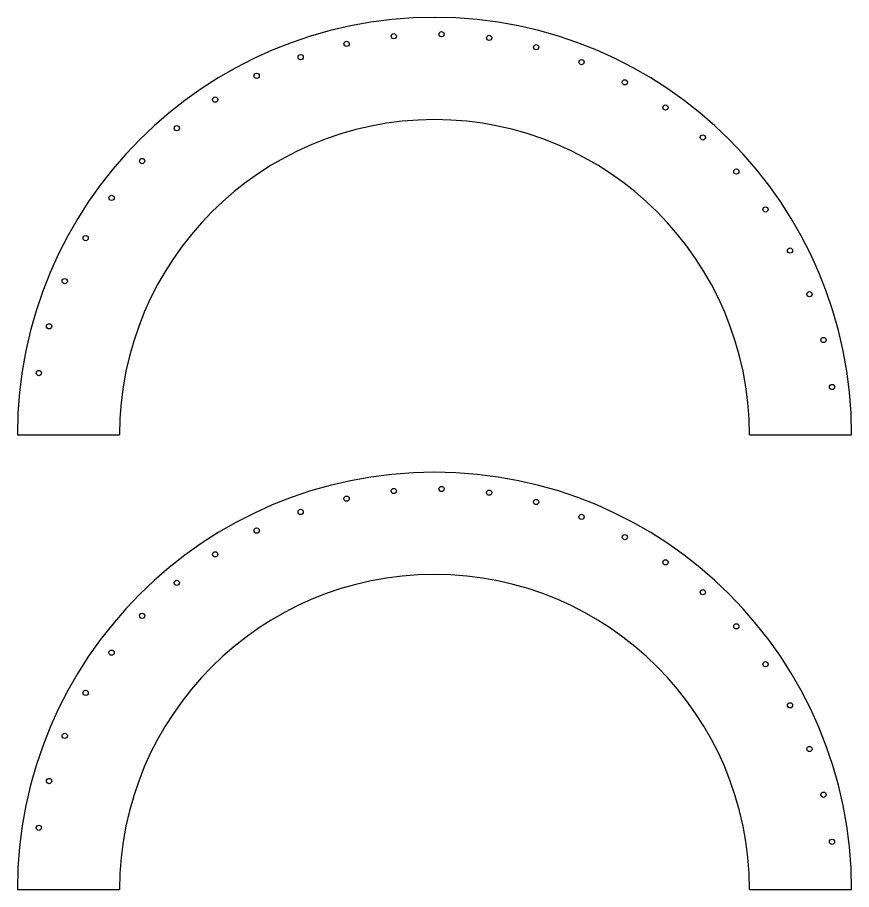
# Model space of a CAD drawing. Header units: metres. Extents: x 0 to 1774, y -720 to 827.
# Drawn here: x 1104 to 1774, y -720 to -20 of the extents above; entities that cross this region are included whole.
import ezdxf

# ---------------------------------------------------------------- set-up
doc = ezdxf.new("R2010")
doc.units = ezdxf.units.M

msp = doc.modelspace()

# ---------------------------------------------------------------- linework, layer by layer
at = {"layer": 'FASCIA'}
for p, q in [((1104.234, -354.8), (1186.234, -354.8)), ((1691.834, -354.8), (1773.834, -354.8)), ((1104.234, -719.6), (1186.234, -719.6)), ((1691.834, -719.6), (1773.834, -719.6))]:
    msp.add_line(p, q, dxfattribs=at)
for centre, radius in [((1439.034, -354.8), 334.8), ((1439.034, -354.8), 252.8), ((1439.034, -719.6), 334.8), ((1439.034, -719.6), 252.8)]:
    msp.add_arc(centre, radius, 0, 180, dxfattribs=at)
at = {"layer": 'RIVET'}
for centre in [(1406.357, -35.057), (1444.701, -33.442), (1482.963, -36.408), (1368.48, -41.231), (1520.599, -43.914), (1331.609, -51.876), (1557.072, -55.852), (1296.269, -66.84), (1591.863, -72.052), (1262.965, -85.909), (1624.474, -92.283), (1232.171, -108.811), (1654.442, -116.257), (1204.326, -135.221), (1681.338, -143.632), (1179.827, -164.761), (1704.78, -174.017), (1159.024, -197.011), (1724.433, -206.98), (1142.213, -231.51), (1740.017, -242.051), (1129.634, -267.767), (1751.31, -278.729), (1121.466, -305.265), (1758.151, -316.491), (1406.357, -399.857), (1444.701, -398.242), (1368.48, -406.031), (1482.963, -401.208), (1520.599, -408.714), (1331.609, -416.676), (1557.072, -420.652), (1296.269, -431.64), (1591.863, -436.852), (1262.965, -450.709), (1624.474, -457.083), (1232.171, -473.611), (1654.442, -481.057), (1204.326, -500.021), (1681.338, -508.432), (1179.827, -529.561), (1704.78, -538.817), (1159.024, -561.811), (1724.433, -571.78), (1142.213, -596.31), (1740.017, -606.851), (1129.634, -632.567), (1751.31, -643.529), (1121.466, -670.065), (1758.151, -681.291)]:
    msp.add_circle(centre, 2.1, dxfattribs=at)

doc.saveas('drawing.dxf')
